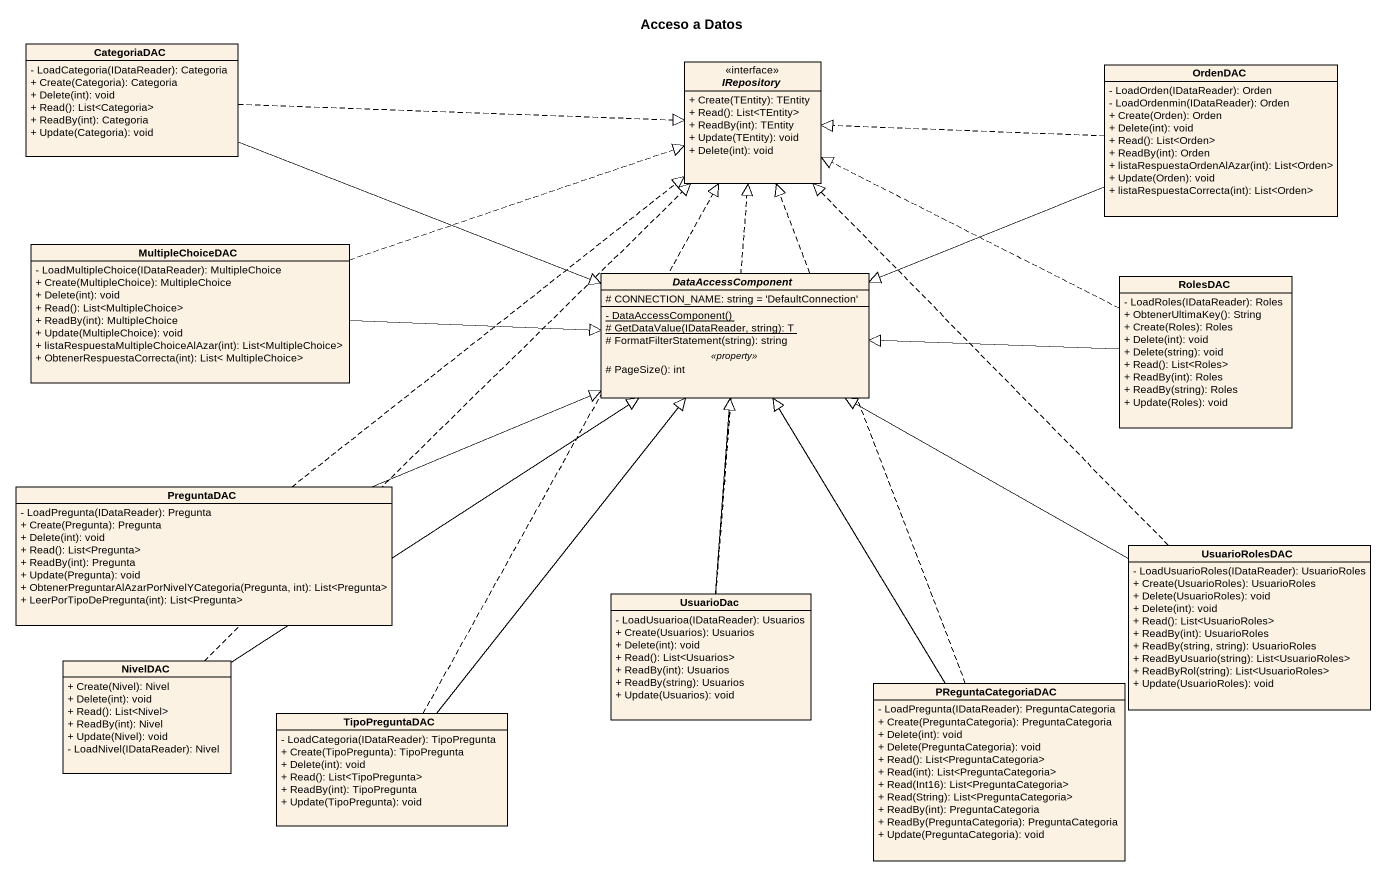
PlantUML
@startuml
title Acceso a Datos
hide circle
hide empty members
skinparam classAttributeIconSize 0
class CategoriaDAC {
  - LoadCategoria(IDataReader): Categoria
  + Create(Categoria): Categoria
  + Delete(int): void
  + Read(): List<Categoria>
  + ReadBy(int): Categoria
  + Update(Categoria): void
}
interface IRepository {
  + Create(TEntity): TEntity
  + Read(): List<TEntity>
  + ReadBy(int): TEntity
  + Update(TEntity): void
  + Delete(int): void
}
class OrdenDAC {
  - LoadOrden(IDataReader): Orden
  - LoadOrdenmin(IDataReader): Orden
  + Create(Orden): Orden
  + Delete(int): void
  + Read(): List<Orden>
  + ReadBy(int): Orden
  + listaRespuestaOrdenAlAzar(int): List<Orden>
  + Update(Orden): void
  + listaRespuestaCorrecta(int): List<Orden>
}
class MultipleChoiceDAC {
  - LoadMultipleChoice(IDataReader): MultipleChoice
  + Create(MultipleChoice): MultipleChoice
  + Delete(int): void
  + Read(): List<MultipleChoice>
  + ReadBy(int): MultipleChoice
  + Update(MultipleChoice): void
  + listaRespuestaMultipleChoiceAlAzar(int): List<MultipleChoice>
  + ObtenerRespuestaCorrecta(int): List< MultipleChoice>
}
abstract class DataAccessComponent {
  # CONNECTION_NAME: string = 'DefaultConnection'
  --
  {static} - DataAccessComponent()
  {static} # GetDataValue(IDataReader, string): T
  # FormatFilterStatement(string): string
  .. <<property>> ..
  # PageSize(): int
}
class RolesDAC {
  - LoadRoles(IDataReader): Roles
  + ObtenerUltimaKey(): String
  + Create(Roles): Roles
  + Delete(int): void
  + Delete(string): void
  + Read(): List<Roles>
  + ReadBy(int): Roles
  + ReadBy(string): Roles
  + Update(Roles): void
}
class PreguntaDAC {
  - LoadPregunta(IDataReader): Pregunta
  + Create(Pregunta): Pregunta
  + Delete(int): void
  + Read(): List<Pregunta>
  + ReadBy(int): Pregunta
  + Update(Pregunta): void
  + ObtenerPreguntarAlAzarPorNivelYCategoria(Pregunta, int): List<Pregunta>
  + LeerPorTipoDePregunta(int): List<Pregunta>
}
class UsuarioRolesDAC {
  - LoadUsuarioRoles(IDataReader): UsuarioRoles
  + Create(UsuarioRoles): UsuarioRoles
  + Delete(UsuarioRoles): void
  + Delete(int): void
  + Read(): List<UsuarioRoles>
  + ReadBy(int): UsuarioRoles
  + ReadBy(string, string): UsuarioRoles
  + ReadByUsuario(string): List<UsuarioRoles>
  + ReadByRol(string): List<UsuarioRoles>
  + Update(UsuarioRoles): void
}
class UsuarioDac {
  - LoadUsuarioa(IDataReader): Usuarios
  + Create(Usuarios): Usuarios
  + Delete(int): void
  + Read(): List<Usuarios>
  + ReadBy(int): Usuarios
  + ReadBy(string): Usuarios
  + Update(Usuarios): void
}
class NivelDAC {
  + Create(Nivel): Nivel
  + Delete(int): void
  + Read(): List<Nivel>
  + ReadBy(int): Nivel
  + Update(Nivel): void
  - LoadNivel(IDataReader): Nivel
}
class TipoPreguntaDAC {
  - LoadCategoria(IDataReader): TipoPregunta
  + Create(TipoPregunta): TipoPregunta
  + Delete(int): void
  + Read(): List<TipoPregunta>
  + ReadBy(int): TipoPregunta
  + Update(TipoPregunta): void
}
class PReguntaCategoriaDAC {
  - LoadPregunta(IDataReader): PreguntaCategoria
  + Create(PreguntaCategoria): PreguntaCategoria
  + Delete(int): void
  + Delete(PreguntaCategoria): void
  + Read(): List<PreguntaCategoria>
  + Read(int): List<PreguntaCategoria>
  + Read(Int16): List<PreguntaCategoria>
  + Read(String): List<PreguntaCategoria>
  + ReadBy(int): PreguntaCategoria
  + ReadBy(PreguntaCategoria): PreguntaCategoria
  + Update(PreguntaCategoria): void
}
CategoriaDAC .right.|> IRepository
CategoriaDAC -right-|> DataAccessComponent
OrdenDAC .left.|> IRepository
OrdenDAC -left-|> DataAccessComponent
MultipleChoiceDAC .right.|> IRepository
MultipleChoiceDAC -right-|> DataAccessComponent
RolesDAC .left.|> IRepository
RolesDAC -left-|> DataAccessComponent
PreguntaDAC .up.|> IRepository
PreguntaDAC -right-|> DataAccessComponent
UsuarioRolesDAC .up.|> IRepository
UsuarioRolesDAC -left-|> DataAccessComponent
UsuarioDac .up.|> IRepository
UsuarioDac -up-|> DataAccessComponent
NivelDAC .up.|> IRepository
NivelDAC -up-|> DataAccessComponent
TipoPreguntaDAC .up.|> IRepository
TipoPreguntaDAC -up-|> DataAccessComponent
PReguntaCategoriaDAC .up.|> IRepository
PReguntaCategoriaDAC -up-|> DataAccessComponent
@enduml
